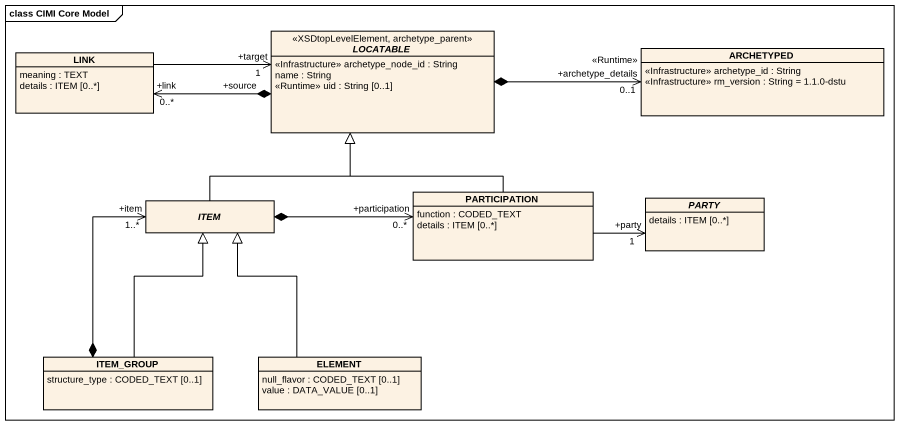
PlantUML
@startuml
mainframe class CIMI Core Model
hide circle
hide empty members
abstract class LOCATABLE <<XSDtopLevelElement, archetype_parent>> {
  <<Infrastructure>> archetype_node_id : String
  name : String
  <<Runtime>> uid : String [0..1]
}
class ARCHETYPED {
  <<Infrastructure>> archetype_id : String
  <<Infrastructure>> rm_version : String = 1.1.0-dstu
}
class LINK {
  meaning : TEXT
  details : ITEM [0..*]
}
abstract class ITEM
class PARTICIPATION {
  function : CODED_TEXT
  details : ITEM [0..*]
}
abstract class PARTY {
  details : ITEM [0..*]
}
class ITEM_GROUP {
  structure_type : CODED_TEXT [0..1]
}
class ELEMENT {
  null_flavor : CODED_TEXT [0..1]
  value : DATA_VALUE [0..1]
}
LOCATABLE *-right-> "+archetype_details\n<<Runtime>>\n0..1" ARCHETYPED
LOCATABLE "+source" *-left-> "+link\n0..*" LINK
LINK -right-> "+target\n1" LOCATABLE
ITEM -up-|> LOCATABLE
PARTICIPATION -up-|> LOCATABLE
PARTICIPATION "+participation\n0..*" <-left-* ITEM
PARTICIPATION -right-> "+party\n1" PARTY
ITEM_GROUP -up-|> ITEM
ITEM_GROUP *-up-> "+item\n1..*" ITEM
ELEMENT -up-|> ITEM
@enduml
